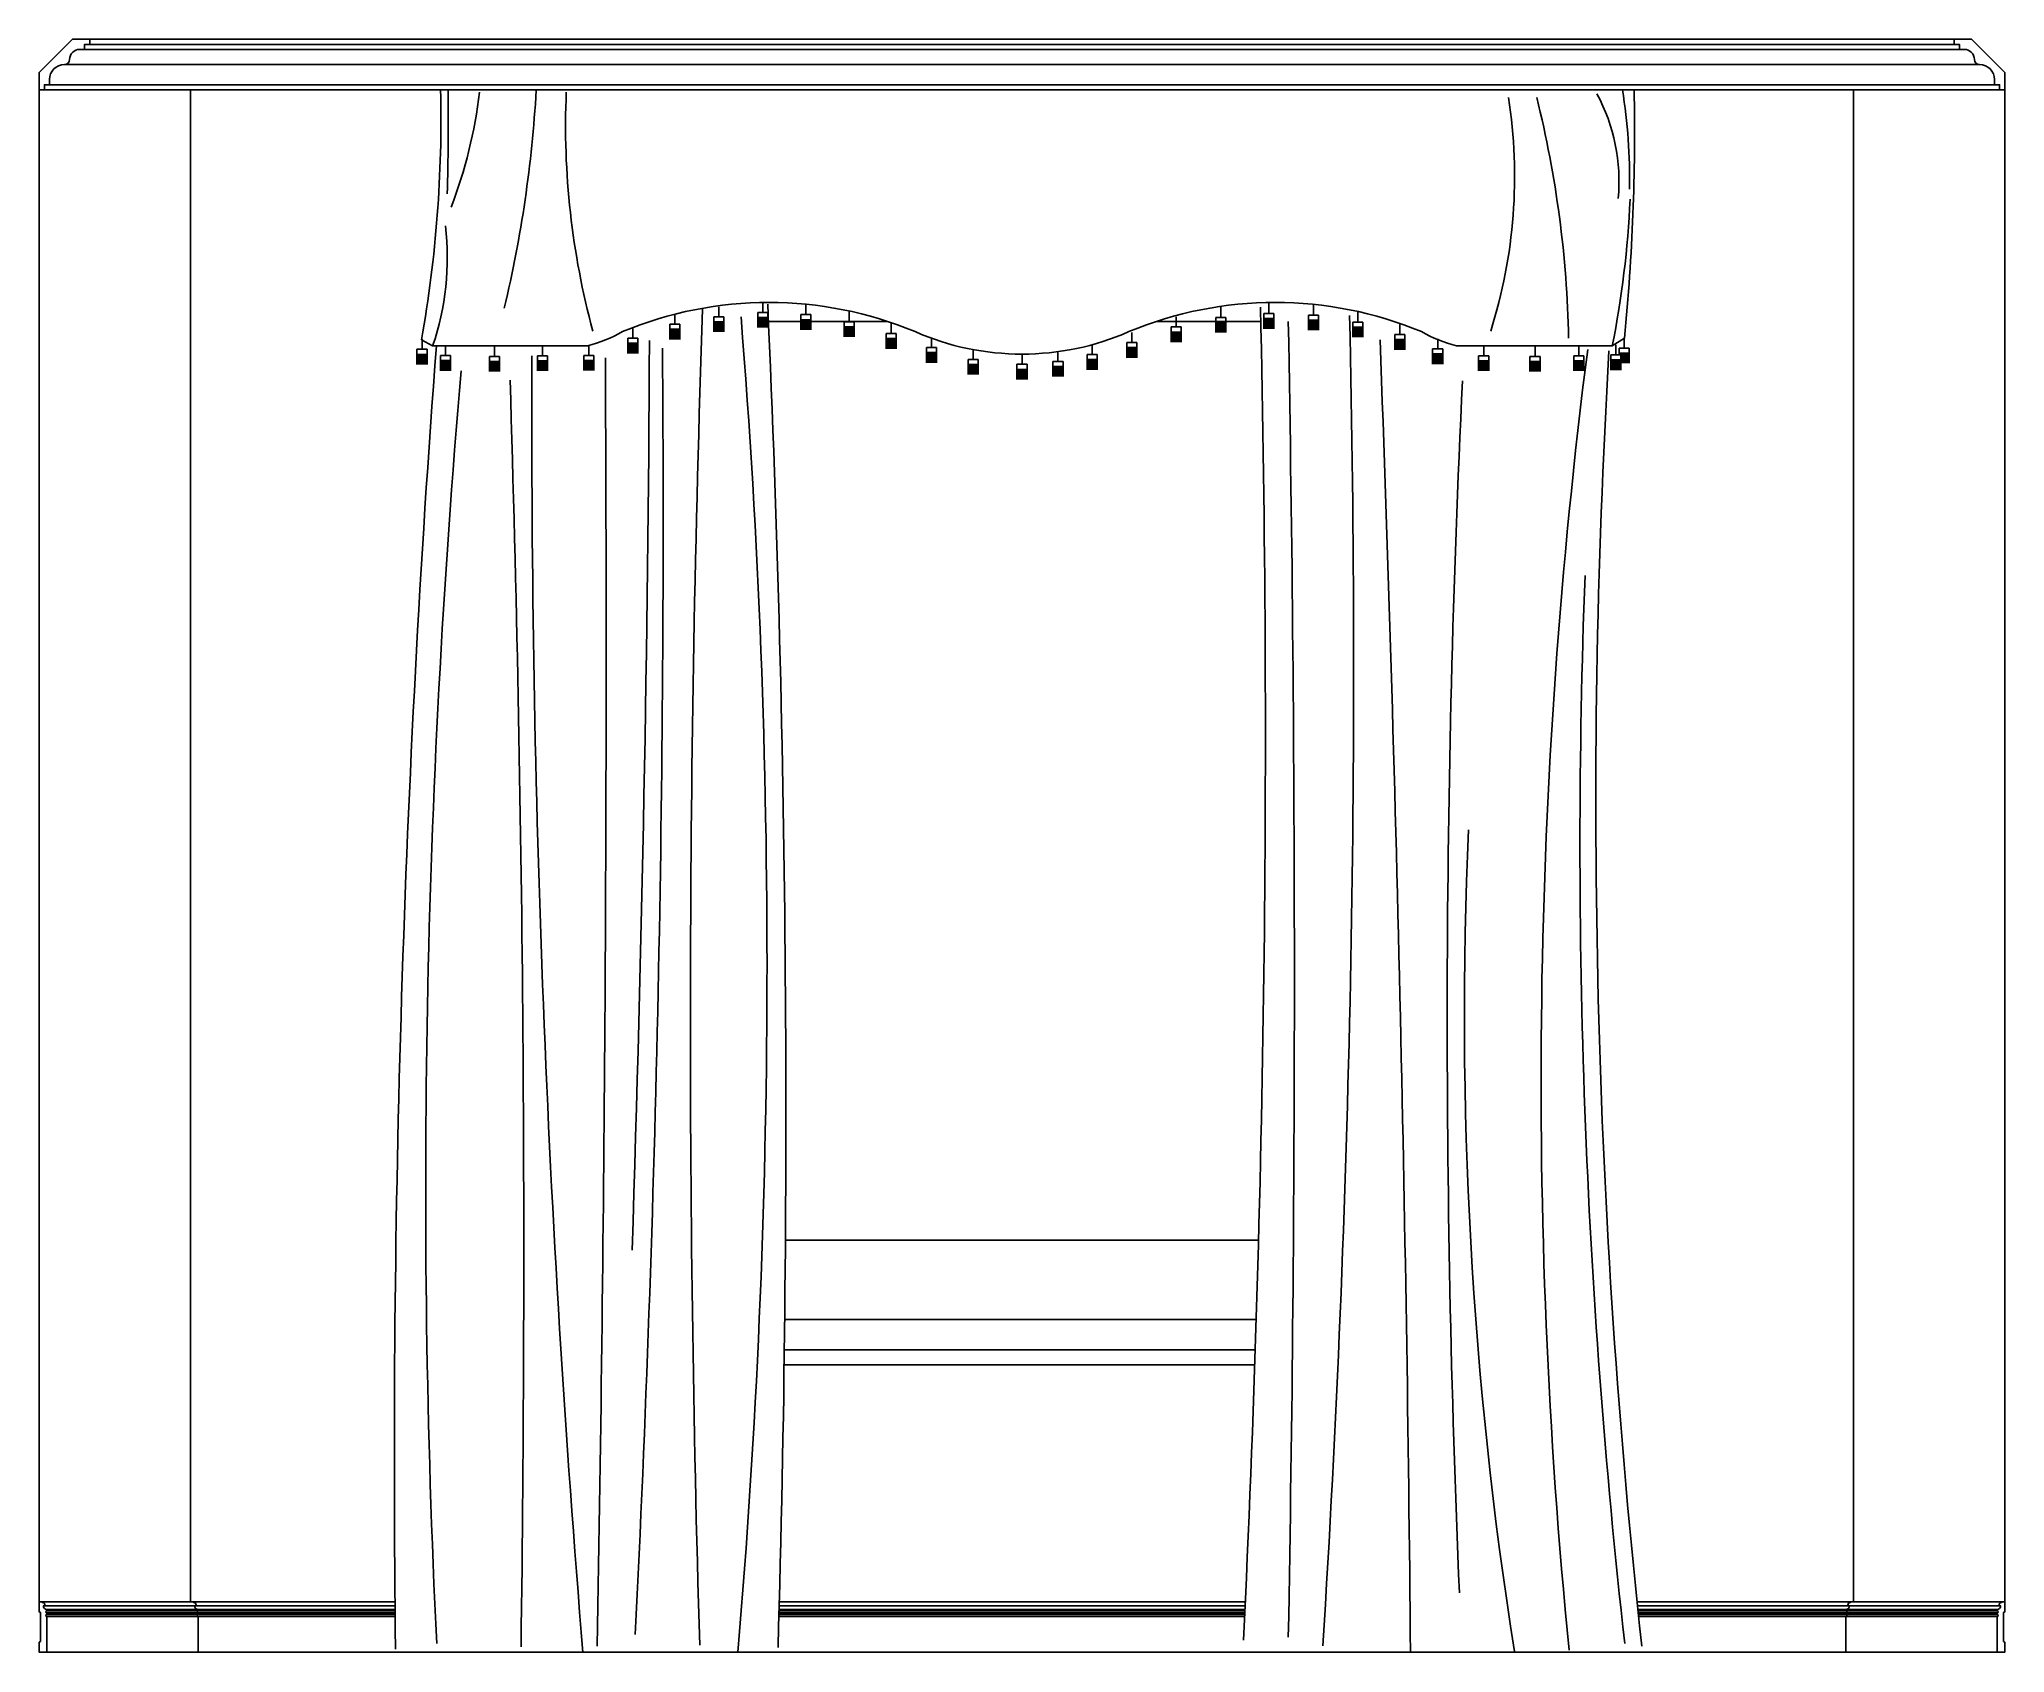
# Model space of a CAD drawing. Header units: metres. Extents: x 6105 to 10005, y 1493 to 4694.
import ezdxf

# ---------------------------------------------------------------- set-up
doc = ezdxf.new("R2010")
doc.units = ezdxf.units.M
for name, color, linetype in [('3', 3, 'Continuous'), ('4', 4, 'Continuous'), ('7', 7, 'Continuous')]:
    doc.layers.add(name, color=color, linetype=linetype)

msp = doc.modelspace()

# ---------------------------------------------------------------- hatches: boundary and pattern name
at = {"layer": '3'}
h = msp.add_hatch(dxfattribs=at)
h.set_pattern_fill('AR-RROOF', scale=500)
h.paths.add_polyline_path([(8528.78, 4133.86), (8459.42, 4133.86), (8459.42, 4132.19), (8439.42, 4132.19), (8439.42, 4133.86), (8361.19, 4133.86), (8361.19, 4123.13), (8371.19, 4123.13), (8371.19, 4113.13), (8351.19, 4113.13), (8351.19, 4123.13), (8361.19, 4123.13), (8361.19, 4133.86), (8321.56, 4133.86, 0.02), (8267.16, 4113.86, -0.04), (8194.28, 4087.9), (8194.28, 4068.32), (8204.28, 4068.32), (8204.28, 4058.32), (8184.28, 4058.32), (8184.28, 4068.32), (8194.28, 4068.32), (8194.28, 4087.9, -0.03), (8126.42, 4073.97), (8126.42, 4054.66), (8136.42, 4054.66), (8136.42, 4044.66), (8116.42, 4044.66), (8116.42, 4054.66), (8126.42, 4054.66), (8126.42, 4073.97, -0.03), (8055.02, 4069.1), (8055.02, 4049.1), (8065.02, 4049.1), (8065.02, 4039.1), (8045.02, 4039.1), (8045.02, 4049.1), (8055.02, 4049.1), (8055.02, 4069.1, -0.05), (7957.92, 4078.15), (7957.92, 4058.8), (7967.92, 4058.8), (7967.92, 4048.8), (7947.92, 4048.8), (7947.92, 4058.8), (7957.92, 4058.8), (7957.92, 4078.15, -0.04), (7875.27, 4100.83), (7875.27, 4082.27), (7885.27, 4082.27), (7885.27, 4072.27), (7865.27, 4072.27), (7865.27, 4082.27), (7875.27, 4082.27), (7875.27, 4100.83, -0.02), (7842.89, 4113.86, 0.02), (7795.27, 4131.62), (7795.27, 4110.03), (7805.27, 4110.03), (7805.27, 4100.03), (7785.27, 4100.03), (7785.27, 4110.03), (7795.27, 4110.03), (7795.27, 4131.62), (7788.48, 4133.86), (7722.3, 4133.86), (7722.3, 4123.54), (7702.3, 4123.54), (7702.3, 4133.86), (7551.99, 4133.86, -0.01), (7584.13, 2153.86), (8519.84, 2153.86, 0.01)])
h.paths.add_polyline_path([(8262.97, 4082.15), (8262.97, 4092.15), (8282.97, 4092.15), (8282.97, 4082.15)])

# ---------------------------------------------------------------- linework, layer by layer
for p, q in [((9905.02, 4683.86), (6195.02, 4683.86)), ((9955.02, 4643.86), (6155.02, 4643.86)), ((9915.02, 4673.89), (6195.02, 4673.89)), ((9985.02, 4603.86), (6125.02, 4603.86)), ((7366.08, 4148.48), (7366.08, 4128.48)), ((7443.4, 4143.38), (7443.4, 4133.38)), ((7443.4, 4143.38), (7463.4, 4143.38)), ((7453.4, 4163.38), (7453.4, 4143.38)), ((7463.4, 4143.38), (7463.4, 4133.38)), ((7530.72, 4151.89), (7550.72, 4151.89)), ((7530.72, 4151.89), (7530.72, 4141.89)), ((7530.72, 4141.89), (7550.72, 4141.89)), ((7530.72, 4141.89), (7530.72, 4121.92)), ((7533.33, 4141.89), (7533.33, 4121.92)), ((7534.6, 4141.89), (7534.6, 4121.92)), ((7536.24, 4141.89), (7536.24, 4121.92)), ((7537.63, 4141.89), (7537.63, 4121.92)), ((7539.09, 4141.89), (7539.09, 4121.92)), ((7540, 4141.89), (7540, 4121.92)), ((7540.72, 4171.89), (7540.72, 4151.89)), ((7542, 4141.89), (7542, 4121.92)), ((7543.51, 4141.89), (7543.51, 4121.92)), ((7544.72, 4141.89), (7544.72, 4121.92)), ((7545.94, 4141.89), (7545.94, 4121.92)), ((7547.82, 4141.89), (7547.82, 4121.92)), ((7549.51, 4141.89), (7549.51, 4121.92)), ((7550.72, 4151.89), (7550.72, 4141.89)), ((7550.72, 4141.89), (7550.72, 4121.92)), ((7615.92, 4147.64), (7615.92, 4137.64)), ((7615.92, 4147.64), (7635.92, 4147.64)), ((7615.92, 4137.64), (7615.92, 4117.66)), ((7615.92, 4137.64), (7635.92, 4137.64)), ((7618.52, 4137.64), (7618.52, 4117.66)), ((7619.8, 4137.64), (7619.8, 4117.66)), ((7621.43, 4137.64), (7621.43, 4117.66)), ((7622.83, 4137.64), (7622.83, 4117.66)), ((7624.28, 4137.64), (7624.28, 4117.66)), ((7625.19, 4137.64), (7625.19, 4117.66)), ((7625.92, 4167.64), (7625.92, 4147.64)), ((7627.19, 4137.64), (7627.19, 4117.66)), ((7628.71, 4137.64), (7628.71, 4117.66)), ((7629.92, 4137.64), (7629.92, 4117.66)), ((7631.13, 4137.64), (7631.13, 4117.66)), ((7633.01, 4137.64), (7633.01, 4117.66)), ((7634.71, 4137.64), (7634.71, 4117.66)), ((7635.92, 4147.64), (7635.92, 4137.64)), ((7635.92, 4137.64), (7635.92, 4117.66)), ((7712.3, 4153.54), (7712.3, 4133.54)), ((8361.19, 4143.13), (8361.19, 4123.13)), ((8439.42, 4142.19), (8439.42, 4132.19)), ((8439.42, 4142.19), (8459.42, 4142.19)), ((8449.42, 4162.19), (8449.42, 4142.19)), ((8459.42, 4142.19), (8459.42, 4132.19)), ((8534.91, 4149.72), (8554.91, 4149.72)), ((8534.91, 4149.72), (8534.91, 4139.72)), ((8534.91, 4139.72), (8554.91, 4139.72)), ((8534.91, 4139.72), (8534.91, 4119.74)), ((8537.51, 4139.72), (8537.51, 4119.74)), ((8538.79, 4139.72), (8538.79, 4119.74)), ((8540.42, 4139.72), (8540.42, 4119.74)), ((8541.82, 4139.72), (8541.82, 4119.74)), ((8543.27, 4139.72), (8543.27, 4119.74)), ((8544.18, 4139.72), (8544.18, 4119.74)), ((8544.91, 4169.72), (8544.91, 4149.72)), ((8546.18, 4139.72), (8546.18, 4119.74)), ((8547.7, 4139.72), (8547.7, 4119.74)), ((8548.91, 4139.72), (8548.91, 4119.74)), ((8550.12, 4139.72), (8550.12, 4119.74)), ((8552, 4139.72), (8552, 4119.74)), ((8553.7, 4139.72), (8553.7, 4119.74)), ((8554.91, 4149.72), (8554.91, 4139.72)), ((8554.91, 4139.72), (8554.91, 4119.74)), ((8623.27, 4146.61), (8643.27, 4146.61)), ((8623.27, 4146.61), (8623.27, 4136.61)), ((8623.27, 4136.61), (8643.27, 4136.61)), ((8623.27, 4136.61), (8623.27, 4116.64)), ((8625.88, 4136.61), (8625.88, 4116.64)), ((8627.15, 4136.61), (8627.15, 4116.64)), ((8628.78, 4136.61), (8628.78, 4116.64)), ((8630.18, 4136.61), (8630.18, 4116.64)), ((8631.63, 4136.61), (8631.63, 4116.64)), ((8632.54, 4136.61), (8632.54, 4116.64)), ((8633.27, 4166.61), (8633.27, 4146.61)), ((8634.54, 4136.61), (8634.54, 4116.64)), ((8636.06, 4136.61), (8636.06, 4116.64)), ((8637.27, 4136.61), (8637.27, 4116.64)), ((8638.48, 4136.61), (8638.48, 4116.64)), ((8640.36, 4136.61), (8640.36, 4116.64)), ((8642.06, 4136.61), (8642.06, 4116.64)), ((8643.27, 4146.61), (8643.27, 4136.61)), ((8643.27, 4136.61), (8643.27, 4116.64)), ((8721.63, 4152.93), (8721.63, 4132.93)), ((6864.42, 4098.81), (6864.42, 4078.81)), ((7273.01, 4100.81), (7273.01, 4090.81)), ((7273.01, 4100.81), (7293.01, 4100.81)), ((7283.01, 4120.81), (7283.01, 4100.81)), ((7293.01, 4100.81), (7293.01, 4090.81)), ((7356.08, 4128.48), (7376.08, 4128.48)), ((7356.08, 4128.48), (7356.08, 4118.48)), ((7356.08, 4118.48), (7376.08, 4118.48)), ((7356.08, 4118.48), (7356.08, 4098.51)), ((7358.68, 4118.48), (7358.68, 4098.51)), ((7359.95, 4118.48), (7359.95, 4098.51)), ((7361.59, 4118.48), (7361.59, 4098.51)), ((7362.98, 4118.48), (7362.98, 4098.51)), ((7364.44, 4118.48), (7364.44, 4098.51)), ((7365.35, 4118.48), (7365.35, 4098.51)), ((7367.35, 4118.48), (7367.35, 4098.51)), ((7368.86, 4118.48), (7368.86, 4098.51)), ((7370.08, 4118.48), (7370.08, 4098.51)), ((7371.29, 4118.48), (7371.29, 4098.51)), ((7373.17, 4118.48), (7373.17, 4098.51)), ((7374.86, 4118.48), (7374.86, 4098.51)), ((7376.08, 4128.48), (7376.08, 4118.48)), ((7376.08, 4118.48), (7376.08, 4098.51)), ((7443.4, 4133.38), (7443.4, 4113.4)), ((7443.4, 4133.38), (7463.4, 4133.38)), ((7446.01, 4133.38), (7446.01, 4113.4)), ((7447.28, 4133.38), (7447.28, 4113.4)), ((7448.91, 4133.38), (7448.91, 4113.4)), ((7450.31, 4133.38), (7450.31, 4113.4)), ((7451.76, 4133.38), (7451.76, 4113.4)), ((7452.67, 4133.38), (7452.67, 4113.4)), ((7454.67, 4133.38), (7454.67, 4113.4)), ((7456.19, 4133.38), (7456.19, 4113.4)), ((7457.4, 4133.38), (7457.4, 4113.4)), ((7458.61, 4133.38), (7458.61, 4113.4)), ((7460.49, 4133.38), (7460.49, 4113.4)), ((7462.19, 4133.38), (7462.19, 4113.4)), ((7463.4, 4133.38), (7463.4, 4113.4)), ((7702.3, 4133.54), (7722.3, 4133.54)), ((7702.3, 4133.54), (7702.3, 4123.54)), ((7702.3, 4123.54), (7722.3, 4123.54)), ((7702.3, 4123.54), (7702.3, 4103.56)), ((7704.91, 4123.54), (7704.91, 4103.56)), ((7706.18, 4123.54), (7706.18, 4103.56)), ((7707.82, 4123.54), (7707.82, 4103.56)), ((7709.21, 4123.54), (7709.21, 4103.56)), ((7710.67, 4123.54), (7710.67, 4103.56)), ((7711.57, 4123.54), (7711.57, 4103.56)), ((7713.57, 4123.54), (7713.57, 4103.56)), ((7715.09, 4123.54), (7715.09, 4103.56)), ((7716.3, 4123.54), (7716.3, 4103.56)), ((7717.51, 4123.54), (7717.51, 4103.56)), ((7719.39, 4123.54), (7719.39, 4103.56)), ((7721.09, 4123.54), (7721.09, 4103.56)), ((7722.3, 4133.54), (7722.3, 4123.54)), ((7722.3, 4123.54), (7722.3, 4103.56)), ((7785.27, 4110.03), (7785.27, 4100.03)), ((7785.27, 4110.03), (7805.27, 4110.03)), ((7785.27, 4100.03), (7785.27, 4080.06)), ((7785.27, 4100.03), (7805.27, 4100.03)), ((7787.87, 4100.03), (7787.87, 4080.06)), ((7789.14, 4100.03), (7789.14, 4080.06)), ((7790.78, 4100.03), (7790.78, 4080.06)), ((7792.17, 4100.03), (7792.17, 4080.06)), ((7793.63, 4100.03), (7793.63, 4080.06)), ((7794.54, 4100.03), (7794.54, 4080.06)), ((7795.27, 4130.03), (7795.27, 4110.03)), ((7796.54, 4100.03), (7796.54, 4080.06)), ((7798.05, 4100.03), (7798.05, 4080.06)), ((7799.27, 4100.03), (7799.27, 4080.06)), ((7800.48, 4100.03), (7800.48, 4080.06)), ((7802.36, 4100.03), (7802.36, 4080.06)), ((7804.05, 4100.03), (7804.05, 4080.06)), ((7805.27, 4110.03), (7805.27, 4100.03)), ((7805.27, 4100.03), (7805.27, 4080.06)), ((7875.27, 4102.27), (7875.27, 4082.27)), ((8272.97, 4112.15), (8272.97, 4092.15)), ((8351.19, 4123.13), (8351.19, 4113.13)), ((8351.19, 4123.13), (8371.19, 4123.13)), ((8351.19, 4113.13), (8351.19, 4093.15)), ((8351.19, 4113.13), (8371.19, 4113.13)), ((8353.8, 4113.13), (8353.8, 4093.15)), ((8355.07, 4113.13), (8355.07, 4093.15)), ((8356.71, 4113.13), (8356.71, 4093.15)), ((8358.1, 4113.13), (8358.1, 4093.15)), ((8359.56, 4113.13), (8359.56, 4093.15)), ((8360.47, 4113.13), (8360.47, 4093.15)), ((8362.47, 4113.13), (8362.47, 4093.15)), ((8363.98, 4113.13), (8363.98, 4093.15)), ((8365.19, 4113.13), (8365.19, 4093.15)), ((8366.41, 4113.13), (8366.41, 4093.15)), ((8368.29, 4113.13), (8368.29, 4093.15)), ((8369.98, 4113.13), (8369.98, 4093.15)), ((8371.19, 4123.13), (8371.19, 4113.13)), ((8371.19, 4113.13), (8371.19, 4093.15)), ((8439.42, 4132.19), (8439.42, 4112.21)), ((8439.42, 4132.19), (8459.42, 4132.19)), ((8442.03, 4132.19), (8442.03, 4112.21)), ((8443.3, 4132.19), (8443.3, 4112.21)), ((8444.94, 4132.19), (8444.94, 4112.21)), ((8446.33, 4132.19), (8446.33, 4112.21)), ((8447.79, 4132.19), (8447.79, 4112.21)), ((8448.69, 4132.19), (8448.69, 4112.21)), ((8450.69, 4132.19), (8450.69, 4112.21)), ((8452.21, 4132.19), (8452.21, 4112.21)), ((8453.42, 4132.19), (8453.42, 4112.21)), ((8454.63, 4132.19), (8454.63, 4112.21)), ((8456.51, 4132.19), (8456.51, 4112.21)), ((8458.21, 4132.19), (8458.21, 4112.21)), ((8459.42, 4132.19), (8459.42, 4112.21)), ((8711.63, 4132.93), (8711.63, 4122.93)), ((8711.63, 4132.93), (8731.63, 4132.93)), ((8711.63, 4122.93), (8711.63, 4102.96)), ((8711.63, 4122.93), (8731.63, 4122.93)), ((8714.24, 4122.93), (8714.24, 4102.96)), ((8715.51, 4122.93), (8715.51, 4102.96)), ((8717.15, 4122.93), (8717.15, 4102.96)), ((8718.54, 4122.93), (8718.54, 4102.96)), ((8719.99, 4122.93), (8719.99, 4102.96)), ((8720.9, 4122.93), (8720.9, 4102.96)), ((8722.9, 4122.93), (8722.9, 4102.96)), ((8724.42, 4122.93), (8724.42, 4102.96)), ((8725.63, 4122.93), (8725.63, 4102.96)), ((8726.84, 4122.93), (8726.84, 4102.96)), ((8728.72, 4122.93), (8728.72, 4102.96)), ((8730.42, 4122.93), (8730.42, 4102.96)), ((8731.63, 4132.93), (8731.63, 4122.93)), ((8731.63, 4122.93), (8731.63, 4102.96)), ((8795.01, 4108.06), (8815.01, 4108.06)), ((8795.01, 4108.06), (8795.01, 4098.06)), ((8795.01, 4098.06), (8815.01, 4098.06)), ((8795.01, 4098.06), (8795.01, 4078.08)), ((8797.62, 4098.06), (8797.62, 4078.08)), ((8798.89, 4098.06), (8798.89, 4078.08)), ((8800.53, 4098.06), (8800.53, 4078.08)), ((8801.92, 4098.06), (8801.92, 4078.08)), ((8803.38, 4098.06), (8803.38, 4078.08)), ((8804.29, 4098.06), (8804.29, 4078.08)), ((8805.01, 4128.06), (8805.01, 4108.06)), ((8806.29, 4098.06), (8806.29, 4078.08)), ((8807.8, 4098.06), (8807.8, 4078.08)), ((8809.01, 4098.06), (8809.01, 4078.08)), ((8810.23, 4098.06), (8810.23, 4078.08)), ((8812.11, 4098.06), (8812.11, 4078.08)), ((8813.8, 4098.06), (8813.8, 4078.08)), ((8815.01, 4108.06), (8815.01, 4098.06)), ((8815.01, 4098.06), (8815.01, 4078.08)), ((8879.87, 4099.63), (8879.87, 4079.63)), ((9250.11, 4101.06), (9250.11, 4081.06)), ((6854.42, 4078.81), (6854.42, 4068.81)), ((6854.42, 4078.81), (6874.42, 4078.81)), ((6854.42, 4068.81), (6854.42, 4048.83)), ((6854.42, 4068.81), (6874.42, 4068.81)), ((6857.03, 4068.81), (6857.03, 4048.83)), ((6858.3, 4068.81), (6858.3, 4048.83)), ((6859.94, 4068.81), (6859.94, 4048.83)), ((6861.33, 4068.81), (6861.33, 4048.83)), ((6862.79, 4068.81), (6862.79, 4048.83)), ((6863.7, 4068.81), (6863.7, 4048.83)), ((6865.7, 4068.81), (6865.7, 4048.83)), ((6867.21, 4068.81), (6867.21, 4048.83)), ((6868.42, 4068.81), (6868.42, 4048.83)), ((6869.64, 4068.81), (6869.64, 4048.83)), ((6871.52, 4068.81), (6871.52, 4048.83)), ((6873.21, 4068.81), (6873.21, 4048.83)), ((6874.42, 4078.81), (6874.42, 4068.81)), ((6874.42, 4068.81), (6874.42, 4048.83)), ((6901.29, 4066.35), (6901.29, 4056.35)), ((6901.29, 4066.35), (6921.29, 4066.35)), ((6901.29, 4056.35), (6901.29, 4036.38)), ((6901.29, 4056.35), (6921.29, 4056.35)), ((6903.89, 4056.35), (6903.89, 4036.38)), ((6905.16, 4056.35), (6905.16, 4036.38)), ((6906.8, 4056.35), (6906.8, 4036.38)), ((6908.19, 4056.35), (6908.19, 4036.38)), ((6909.65, 4056.35), (6909.65, 4036.38)), ((6910.56, 4056.35), (6910.56, 4036.38)), ((6911.29, 4086.35), (6911.29, 4066.35)), ((6912.56, 4056.35), (6912.56, 4036.38)), ((6914.07, 4056.35), (6914.07, 4036.38)), ((6915.29, 4056.35), (6915.29, 4036.38)), ((6916.5, 4056.35), (6916.5, 4036.38)), ((6918.38, 4056.35), (6918.38, 4036.38)), ((6920.07, 4056.35), (6920.07, 4036.38)), ((6921.29, 4066.35), (6921.29, 4056.35)), ((6921.29, 4056.35), (6921.29, 4036.38)), ((6998.26, 4064.63), (7018.26, 4064.63)), ((6998.26, 4064.63), (6998.26, 4054.63)), ((7008.26, 4084.63), (7008.26, 4064.63)), ((7018.26, 4064.63), (7018.26, 4054.63)), ((7093.61, 4065.99), (7093.61, 4055.99)), ((7093.61, 4065.99), (7113.61, 4065.99)), ((7103.61, 4085.99), (7103.61, 4065.99)), ((7113.61, 4065.99), (7113.61, 4055.99)), ((7185.69, 4066.76), (7205.69, 4066.76)), ((7185.69, 4066.76), (7185.69, 4056.76)), ((7185.69, 4056.76), (7205.69, 4056.76)), ((7185.69, 4056.76), (7185.69, 4036.79)), ((7188.29, 4056.76), (7188.29, 4036.79)), ((7189.57, 4056.76), (7189.57, 4036.79)), ((7191.2, 4056.76), (7191.2, 4036.79)), ((7192.6, 4056.76), (7192.6, 4036.79)), ((7194.05, 4056.76), (7194.05, 4036.79)), ((7194.96, 4056.76), (7194.96, 4036.79)), ((7195.69, 4086.76), (7195.69, 4066.76)), ((7196.96, 4056.76), (7196.96, 4036.79)), ((7198.48, 4056.76), (7198.48, 4036.79)), ((7199.69, 4056.76), (7199.69, 4036.79)), ((7200.9, 4056.76), (7200.9, 4036.79)), ((7202.78, 4056.76), (7202.78, 4036.79)), ((7204.48, 4056.76), (7204.48, 4036.79)), ((7205.69, 4066.76), (7205.69, 4056.76)), ((7205.69, 4056.76), (7205.69, 4036.79)), ((7273.01, 4090.81), (7273.01, 4070.84)), ((7273.01, 4090.81), (7293.01, 4090.81)), ((7275.62, 4090.81), (7275.62, 4070.84)), ((7276.89, 4090.81), (7276.89, 4070.84)), ((7278.53, 4090.81), (7278.53, 4070.84)), ((7279.92, 4090.81), (7279.92, 4070.84)), ((7281.38, 4090.81), (7281.38, 4070.84)), ((7282.28, 4090.81), (7282.28, 4070.84)), ((7284.28, 4090.81), (7284.28, 4070.84)), ((7285.8, 4090.81), (7285.8, 4070.84)), ((7287.01, 4090.81), (7287.01, 4070.84)), ((7288.22, 4090.81), (7288.22, 4070.84)), ((7290.1, 4090.81), (7290.1, 4070.84)), ((7291.8, 4090.81), (7291.8, 4070.84)), ((7293.01, 4090.81), (7293.01, 4070.84)), ((7865.27, 4082.27), (7865.27, 4072.27)), ((7865.27, 4082.27), (7885.27, 4082.27)), ((7865.27, 4072.27), (7885.27, 4072.27)), ((7865.27, 4072.27), (7865.27, 4052.29)), ((7867.87, 4072.27), (7867.87, 4052.29)), ((7869.15, 4072.27), (7869.15, 4052.29)), ((7870.78, 4072.27), (7870.78, 4052.29)), ((7872.18, 4072.27), (7872.18, 4052.29)), ((7873.63, 4072.27), (7873.63, 4052.29)), ((7874.54, 4072.27), (7874.54, 4052.29)), ((7876.54, 4072.27), (7876.54, 4052.29)), ((7878.06, 4072.27), (7878.06, 4052.29)), ((7879.27, 4072.27), (7879.27, 4052.29)), ((7880.48, 4072.27), (7880.48, 4052.29)), ((7882.36, 4072.27), (7882.36, 4052.29)), ((7884.06, 4072.27), (7884.06, 4052.29)), ((7885.27, 4082.27), (7885.27, 4072.27)), ((7885.27, 4072.27), (7885.27, 4052.29)), ((7947.92, 4058.8), (7947.92, 4048.8)), ((7947.92, 4058.8), (7967.92, 4058.8)), ((7957.92, 4078.8), (7957.92, 4058.8)), ((7967.92, 4058.8), (7967.92, 4048.8)), ((8055.02, 4069.1), (8055.02, 4049.1)), ((8126.42, 4074.66), (8126.42, 4054.66)), ((8184.28, 4068.32), (8204.28, 4068.32)), ((8184.28, 4068.32), (8184.28, 4058.32)), ((8184.28, 4058.32), (8204.28, 4058.32)), ((8184.28, 4058.32), (8184.28, 4038.35)), ((8186.88, 4058.32), (8186.88, 4038.35)), ((8188.15, 4058.32), (8188.15, 4038.35)), ((8189.79, 4058.32), (8189.79, 4038.35)), ((8191.18, 4058.32), (8191.18, 4038.35)), ((8192.64, 4058.32), (8192.64, 4038.35)), ((8193.55, 4058.32), (8193.55, 4038.35)), ((8194.28, 4088.32), (8194.28, 4068.32)), ((8195.55, 4058.32), (8195.55, 4038.35)), ((8197.06, 4058.32), (8197.06, 4038.35)), ((8198.28, 4058.32), (8198.28, 4038.35)), ((8199.49, 4058.32), (8199.49, 4038.35)), ((8201.37, 4058.32), (8201.37, 4038.35)), ((8203.06, 4058.32), (8203.06, 4038.35)), ((8204.28, 4068.32), (8204.28, 4058.32)), ((8204.28, 4058.32), (8204.28, 4038.35)), ((8262.97, 4092.15), (8262.97, 4082.15)), ((8262.97, 4092.15), (8282.97, 4092.15)), ((8262.97, 4082.15), (8262.97, 4062.18)), ((8262.97, 4082.15), (8282.97, 4082.15)), ((8265.57, 4082.15), (8265.57, 4062.18)), ((8266.84, 4082.15), (8266.84, 4062.18)), ((8268.48, 4082.15), (8268.48, 4062.18)), ((8269.87, 4082.15), (8269.87, 4062.18)), ((8271.33, 4082.15), (8271.33, 4062.18)), ((8272.24, 4082.15), (8272.24, 4062.18)), ((8274.24, 4082.15), (8274.24, 4062.18)), ((8275.75, 4082.15), (8275.75, 4062.18)), ((8276.97, 4082.15), (8276.97, 4062.18)), ((8278.18, 4082.15), (8278.18, 4062.18)), ((8280.06, 4082.15), (8280.06, 4062.18)), ((8281.75, 4082.15), (8281.75, 4062.18)), ((8282.97, 4092.15), (8282.97, 4082.15)), ((8282.97, 4082.15), (8282.97, 4062.18)), ((8869.87, 4079.63), (8869.87, 4069.63)), ((8869.87, 4079.63), (8889.87, 4079.63)), ((8869.87, 4069.63), (8869.87, 4049.66)), ((8869.87, 4069.63), (8889.87, 4069.63)), ((8872.48, 4069.63), (8872.48, 4049.66)), ((8873.75, 4069.63), (8873.75, 4049.66)), ((8875.39, 4069.63), (8875.39, 4049.66)), ((8876.78, 4069.63), (8876.78, 4049.66)), ((8878.24, 4069.63), (8878.24, 4049.66)), ((8879.15, 4069.63), (8879.15, 4049.66)), ((8881.15, 4069.63), (8881.15, 4049.66)), ((8882.66, 4069.63), (8882.66, 4049.66)), ((8883.87, 4069.63), (8883.87, 4049.66)), ((8885.09, 4069.63), (8885.09, 4049.66)), ((8886.96, 4069.63), (8886.96, 4049.66)), ((8888.66, 4069.63), (8888.66, 4049.66)), ((8889.87, 4079.63), (8889.87, 4069.63)), ((8889.87, 4069.63), (8889.87, 4049.66)), ((8961.2, 4066.17), (8981.2, 4066.17)), ((8961.2, 4066.17), (8961.2, 4056.17)), ((8961.2, 4056.17), (8981.2, 4056.17)), ((8961.2, 4056.17), (8961.2, 4036.19)), ((8963.81, 4056.17), (8963.81, 4036.19)), ((8965.08, 4056.17), (8965.08, 4036.19)), ((8966.72, 4056.17), (8966.72, 4036.19)), ((8968.11, 4056.17), (8968.11, 4036.19)), ((8969.57, 4056.17), (8969.57, 4036.19)), ((8970.47, 4056.17), (8970.47, 4036.19)), ((8971.2, 4086.17), (8971.2, 4066.17)), ((8972.47, 4056.17), (8972.47, 4036.19)), ((8973.99, 4056.17), (8973.99, 4036.19)), ((8975.2, 4056.17), (8975.2, 4036.19)), ((8976.41, 4056.17), (8976.41, 4036.19)), ((8978.29, 4056.17), (8978.29, 4036.19)), ((8979.99, 4056.17), (8979.99, 4036.19)), ((8981.2, 4066.17), (8981.2, 4056.17)), ((8981.2, 4056.17), (8981.2, 4036.19)), ((9063.01, 4064.67), (9063.01, 4054.67)), ((9063.01, 4064.67), (9083.01, 4064.67)), ((9073.01, 4084.67), (9073.01, 4064.67)), ((9083.01, 4064.67), (9083.01, 4054.67)), ((9149.85, 4066.17), (9169.85, 4066.17)), ((9149.85, 4066.17), (9149.85, 4056.17)), ((9149.85, 4056.17), (9169.85, 4056.17)), ((9149.85, 4056.17), (9149.85, 4036.19)), ((9152.45, 4056.17), (9152.45, 4036.19)), ((9153.73, 4056.17), (9153.73, 4036.19)), ((9155.36, 4056.17), (9155.36, 4036.19)), ((9156.76, 4056.17), (9156.76, 4036.19)), ((9158.21, 4056.17), (9158.21, 4036.19)), ((9159.12, 4056.17), (9159.12, 4036.19)), ((9159.85, 4086.17), (9159.85, 4066.17)), ((9161.12, 4056.17), (9161.12, 4036.19)), ((9162.64, 4056.17), (9162.64, 4036.19)), ((9163.85, 4056.17), (9163.85, 4036.19)), ((9165.06, 4056.17), (9165.06, 4036.19)), ((9166.94, 4056.17), (9166.94, 4036.19)), ((9168.64, 4056.17), (9168.64, 4036.19)), ((9169.85, 4066.17), (9169.85, 4056.17)), ((9169.85, 4056.17), (9169.85, 4036.19)), ((9223.21, 4067.66), (9243.21, 4067.66)), ((9223.21, 4067.66), (9223.21, 4057.66)), ((9223.21, 4057.66), (9243.21, 4057.66)), ((9223.21, 4057.66), (9223.21, 4037.69)), ((9225.82, 4057.66), (9225.82, 4037.69)), ((9227.09, 4057.66), (9227.09, 4037.69)), ((9228.72, 4057.66), (9228.72, 4037.69)), ((9230.12, 4057.66), (9230.12, 4037.69)), ((9231.57, 4057.66), (9231.57, 4037.69)), ((9232.48, 4057.66), (9232.48, 4037.69)), ((9233.21, 4087.66), (9233.21, 4067.66)), ((9234.48, 4057.66), (9234.48, 4037.69)), ((9236, 4057.66), (9236, 4037.69)), ((9237.21, 4057.66), (9237.21, 4037.69)), ((9238.42, 4057.66), (9238.42, 4037.69)), ((9240.11, 4081.06), (9240.11, 4071.06)), ((9240.11, 4081.06), (9260.11, 4081.06)), ((9240.11, 4071.06), (9260.11, 4071.06)), ((9240.11, 4071.06), (9240.11, 4067.66)), ((9240.3, 4057.66), (9240.3, 4037.69)), ((9242, 4057.66), (9242, 4037.69)), ((9242.72, 4071.06), (9242.72, 4067.66)), ((9243.21, 4067.66), (9243.21, 4057.66)), ((9243.21, 4057.66), (9243.21, 4037.69)), ((9243.99, 4071.06), (9243.99, 4051.08)), ((9245.63, 4071.06), (9245.63, 4051.08)), ((9247.02, 4071.06), (9247.02, 4051.08)), ((9248.48, 4071.06), (9248.48, 4051.08)), ((9249.39, 4071.06), (9249.39, 4051.08)), ((9251.39, 4071.06), (9251.39, 4051.08)), ((9252.9, 4071.06), (9252.9, 4051.08)), ((9254.11, 4071.06), (9254.11, 4051.08)), ((9255.33, 4071.06), (9255.33, 4051.08)), ((9257.21, 4071.06), (9257.21, 4051.08)), ((9258.9, 4071.06), (9258.9, 4051.08)), ((9260.11, 4081.06), (9260.11, 4071.06)), ((9260.11, 4071.06), (9260.11, 4051.08)), ((6998.26, 4054.63), (7018.26, 4054.63)), ((6998.26, 4054.63), (6998.26, 4034.66)), ((7000.87, 4054.63), (7000.87, 4034.66)), ((7002.14, 4054.63), (7002.14, 4034.66)), ((7003.78, 4054.63), (7003.78, 4034.66)), ((7005.17, 4054.63), (7005.17, 4034.66)), ((7006.62, 4054.63), (7006.62, 4034.66)), ((7007.53, 4054.63), (7007.53, 4034.66)), ((7009.53, 4054.63), (7009.53, 4034.66)), ((7011.05, 4054.63), (7011.05, 4034.66)), ((7012.26, 4054.63), (7012.26, 4034.66)), ((7013.47, 4054.63), (7013.47, 4034.66)), ((7015.35, 4054.63), (7015.35, 4034.66)), ((7017.05, 4054.63), (7017.05, 4034.66)), ((7018.26, 4054.63), (7018.26, 4034.66)), ((7093.61, 4055.99), (7093.61, 4036.02)), ((7093.61, 4055.99), (7113.61, 4055.99)), ((7096.21, 4055.99), (7096.21, 4036.02)), ((7097.48, 4055.99), (7097.48, 4036.02)), ((7099.12, 4055.99), (7099.12, 4036.02)), ((7100.51, 4055.99), (7100.51, 4036.02)), ((7101.97, 4055.99), (7101.97, 4036.02)), ((7102.88, 4055.99), (7102.88, 4036.02)), ((7104.88, 4055.99), (7104.88, 4036.02)), ((7106.39, 4055.99), (7106.39, 4036.02)), ((7107.61, 4055.99), (7107.61, 4036.02)), ((7108.82, 4055.99), (7108.82, 4036.02)), ((7110.7, 4055.99), (7110.7, 4036.02)), ((7112.39, 4055.99), (7112.39, 4036.02)), ((7113.61, 4055.99), (7113.61, 4036.02)), ((7947.92, 4048.8), (7947.92, 4028.82)), ((7947.92, 4048.8), (7967.92, 4048.8)), ((7950.52, 4048.8), (7950.52, 4028.82)), ((7951.8, 4048.8), (7951.8, 4028.82)), ((7953.43, 4048.8), (7953.43, 4028.82)), ((7954.83, 4048.8), (7954.83, 4028.82)), ((7956.28, 4048.8), (7956.28, 4028.82)), ((7957.19, 4048.8), (7957.19, 4028.82)), ((7959.19, 4048.8), (7959.19, 4028.82)), ((7960.71, 4048.8), (7960.71, 4028.82)), ((7961.92, 4048.8), (7961.92, 4028.82)), ((7963.13, 4048.8), (7963.13, 4028.82)), ((7965.01, 4048.8), (7965.01, 4028.82)), ((7966.71, 4048.8), (7966.71, 4028.82)), ((7967.92, 4048.8), (7967.92, 4028.82)), ((8045.02, 4049.1), (8045.02, 4039.1)), ((8045.02, 4049.1), (8065.02, 4049.1)), ((8045.02, 4039.1), (8045.02, 4019.12)), ((8045.02, 4039.1), (8065.02, 4039.1)), ((8047.63, 4039.1), (8047.63, 4019.12)), ((8048.9, 4039.1), (8048.9, 4019.12)), ((8050.54, 4039.1), (8050.54, 4019.12)), ((8051.93, 4039.1), (8051.93, 4019.12)), ((8053.39, 4039.1), (8053.39, 4019.12)), ((8054.3, 4039.1), (8054.3, 4019.12)), ((8056.3, 4039.1), (8056.3, 4019.12)), ((8057.81, 4039.1), (8057.81, 4019.12)), ((8059.02, 4039.1), (8059.02, 4019.12)), ((8060.24, 4039.1), (8060.24, 4019.12)), ((8062.12, 4039.1), (8062.12, 4019.12)), ((8063.81, 4039.1), (8063.81, 4019.12)), ((8065.02, 4049.1), (8065.02, 4039.1)), ((8065.02, 4039.1), (8065.02, 4019.12)), ((8116.42, 4054.66), (8116.42, 4044.66)), ((8116.42, 4054.66), (8136.42, 4054.66)), ((8116.42, 4044.66), (8116.42, 4024.69)), ((8116.42, 4044.66), (8136.42, 4044.66)), ((8119.03, 4044.66), (8119.03, 4024.69)), ((8120.3, 4044.66), (8120.3, 4024.69)), ((8121.94, 4044.66), (8121.94, 4024.69)), ((8123.33, 4044.66), (8123.33, 4024.69)), ((8124.79, 4044.66), (8124.79, 4024.69)), ((8125.69, 4044.66), (8125.69, 4024.69)), ((8127.69, 4044.66), (8127.69, 4024.69)), ((8129.21, 4044.66), (8129.21, 4024.69)), ((8130.42, 4044.66), (8130.42, 4024.69)), ((8131.63, 4044.66), (8131.63, 4024.69)), ((8133.51, 4044.66), (8133.51, 4024.69)), ((8135.21, 4044.66), (8135.21, 4024.69)), ((8136.42, 4054.66), (8136.42, 4044.66)), ((8136.42, 4044.66), (8136.42, 4024.69)), ((9063.01, 4054.67), (9063.01, 4034.7)), ((9063.01, 4054.67), (9083.01, 4054.67)), ((9065.62, 4054.67), (9065.62, 4034.7)), ((9066.89, 4054.67), (9066.89, 4034.7)), ((9068.53, 4054.67), (9068.53, 4034.7)), ((9069.92, 4054.67), (9069.92, 4034.7)), ((9071.37, 4054.67), (9071.37, 4034.7)), ((9072.28, 4054.67), (9072.28, 4034.7)), ((9074.28, 4054.67), (9074.28, 4034.7)), ((9075.8, 4054.67), (9075.8, 4034.7)), ((9077.01, 4054.67), (9077.01, 4034.7)), ((9078.22, 4054.67), (9078.22, 4034.7)), ((9080.1, 4054.67), (9080.1, 4034.7)), ((9081.8, 4054.67), (9081.8, 4034.7)), ((9083.01, 4054.67), (9083.01, 4034.7)), ((6113.02, 1585.86), (6810.9, 1585.86)), ((6120.02, 1578.86), (6810.97, 1578.86)), ((6120.02, 1575.86), (6811, 1575.86)), ((6120.02, 1571.86), (6811.04, 1571.86)), ((6120.02, 1568.86), (6811.07, 1568.86)), ((6120.02, 1564.86), (6811.11, 1564.86)), ((7572.68, 1564.86), (8496.69, 1564.86)), ((7572.79, 1568.86), (8496.88, 1568.86)), ((7572.87, 1571.86), (8497.02, 1571.86)), ((7572.98, 1575.86), (8497.21, 1575.86)), ((7573.06, 1578.86), (8497.35, 1578.86)), ((7573.25, 1585.86), (8497.68, 1585.86)), ((9276.34, 1585.86), (9997.02, 1585.86)), ((9277.07, 1578.86), (9990.02, 1578.86)), ((9277.39, 1575.86), (9990.02, 1575.86)), ((9277.81, 1571.86), (9990.02, 1571.86)), ((9278.12, 1568.86), (9990.02, 1568.86)), ((9278.54, 1564.86), (9990.02, 1564.86))]:
    msp.add_line(p, q, dxfattribs=at)
for centre, radius, start, end in [((1358.6, 4539.55), 5558.01, 358.43, 0.55), ((6028.13, 4702.13), 957.14, 339.11, 353.22), ((4620.09, 4733.83), 2474.96, 346.61, 356.73), ((8705.79, 4522), 1556.47, 177.53, 195.16), ((8018.19, 4421.39), 1014.31, 342.42, 8.91), ((6981.43, 4058.06), 2158.73, 1.14, 13.95), ((8875.24, 4412.38), 364.48, 354.64, 28.37), ((8158.99, 4418.52), 1101.55, 358.86, 9.16), ((7348.68, 4460.35), 1914.74, 348.71, 357.49), ((6376.34, 4259.98), 538.3, 341.08, 6.78), ((-8533.23, 2856.4), 16082.26, 355.14, 4.59), ((-28432, 2559.53), 36018.41, 358.32, 2.56), ((-28437.92, 3310.91), 36975.87, 357.22, 1.32), ((-56114.42, 4405.99), 63430.94, 358.09, 359.72), ((-61950.13, 2828.8), 70545.64, 358.94, 1.06), ((-83315.32, 656.75), 92145.1, 0.52, 2.14), ((36774.26, 3947.03), 29692, 179.77, 184.74), ((-103721.91, 3480.98), 110951.68, 358.98, 0.3), ((-36842.67, 3741.49), 44185.6, 357.13, 0.44), ((20553.98, 2625.24), 11468.93, 172.72, 185.64), ((25558.53, 2414.17), 18686.84, 175.02, 182.77), ((-48542.35, 2280.86), 55608.67, 359.2, 1.79), ((35456.13, 2746.76), 26557.36, 177.26, 182.45), ((23333.9, 3095.89), 14171.68, 177.84, 186.42), ((16991.01, 2757.1), 8058.15, 177.38, 189.01)]:
    msp.add_arc(centre, radius, start, end, dxfattribs=at)
at = {"layer": '4'}
for p, q in [((6205.02, 4693.86), (9905.02, 4693.86)), ((6105.02, 1593.86), (6105.02, 4593.86)), ((6405.02, 1593.86), (6405.02, 4593.86)), ((9705.02, 1593.86), (9705.02, 4593.86)), ((10005.02, 1593.86), (10005.02, 4593.86)), ((6120.02, 1493.86), (9990.02, 1493.86))]:
    msp.add_line(p, q, dxfattribs=at)
for points in [[(6125.02, 4613.86), (6125.02, 4603.86), (6115.02, 4603.86), (6115.02, 4593.86), (6105.02, 4593.86), (6105.02, 4628), (6170.88, 4693.86), (6205.02, 4693.86), (6205.02, 4683.86), (6195.02, 4683.86), (6195.02, 4673.86), (6185.02, 4673.86, 0.41), (6165.02, 4653.86, -0.41), (6155.02, 4643.86, 0.41)], [(9985.02, 4613.86), (9985.02, 4603.86), (9995.02, 4603.86), (9995.02, 4593.86), (10005.02, 4593.86), (10005.02, 4628), (9939.17, 4693.86), (9905.02, 4693.86), (9905.02, 4683.86), (9915.02, 4683.86), (9915.02, 4673.86), (9925.02, 4673.86, -0.41), (9945.02, 4653.86, 0.41), (9955.02, 4643.86, -0.41)], [(6107.08, 1515.22), (6107.08, 1572.99), (6105.02, 1573.86), (6105.02, 1593.86), (6111.02, 1593.86, 0.41), (6113.02, 1591.86, -1), (6113.02, 1585.86, 0.41), (6120.02, 1578.86), (6120.02, 1575.86, 1), (6120.02, 1571.86), (6120.02, 1568.86, 1), (6120.02, 1564.86), (6120.02, 1493.86), (6105.02, 1493.86), (6105.02, 1513.86)], [(10002.97, 1515.22), (10002.97, 1572.99), (10005.02, 1573.86), (10005.02, 1593.86), (9999.02, 1593.86, -0.41), (9997.02, 1591.86, 1), (9997.02, 1585.86, -0.41), (9990.02, 1578.86), (9990.02, 1575.86, -1), (9990.02, 1571.86), (9990.02, 1568.86, -1), (9990.02, 1564.86), (9990.02, 1493.86), (10005.02, 1493.86), (10005.02, 1513.86)]]:
    msp.add_lwpolyline(points, format="xyb", close=True, dxfattribs=at)
msp.add_lwpolyline([(7583.4, 2093.86), (8517.52, 2093.86)], dxfattribs=at)
for points in [[(6405.02, 1593.86), (6411.02, 1593.86, 0.41), (6413.02, 1591.86, -1), (6413.02, 1585.86, 0.41), (6420.02, 1578.86), (6420.02, 1575.86, 1), (6420.02, 1571.86), (6420.02, 1568.86, 1), (6420.02, 1564.86), (6420.02, 1493.86), (6405.02, 1493.86)], [(9705.02, 1593.86), (9699.02, 1593.86, -0.41), (9697.02, 1591.86, 1), (9697.02, 1585.86, -0.41), (9690.02, 1578.86), (9690.02, 1575.86, -1), (9690.02, 1571.86), (9690.02, 1568.86, -1), (9690.02, 1564.86), (9690.02, 1493.86), (9705.02, 1493.86)]]:
    msp.add_lwpolyline(points, format="xyb", dxfattribs=at)
at = {"layer": '7'}
for p, q in [((6115.02, 4593.86), (9995.02, 4593.86)), ((7583, 2063.86), (8516.54, 2063.86)), ((6111.02, 1593.86), (6810.82, 1593.86)), ((7573.47, 1593.86), (8498.05, 1593.86)), ((9275.51, 1593.86), (9999.02, 1593.86))]:
    msp.add_line(p, q, dxfattribs=at)
msp.add_lwpolyline([(9269.76, 4593.86, -0.03), (9250.28, 4101.08), (9226.35, 4085.43), (8917.16, 4085.43, -0.06), (8847.5, 4113.86, 0.2), (8267.16, 4113.86, -0.21), (7842.89, 4113.86, 0.2), (7262.55, 4113.86, -0.06), (7192.89, 4085.43), (6885.56, 4085.43), (6863.38, 4097.88, 0.05), (6901.26, 4593.86)], format="xyb", dxfattribs=at)
for points in [[(7788.48, 4133.86), (7551.99, 4133.86)], [(8528.75, 4133.86), (8321.56, 4133.86)], [(7584.13, 2153.86), (8519.41, 2153.86)]]:
    msp.add_lwpolyline(points, dxfattribs=at)
for centre, radius, start, end in [((48783.16, 2742.97), 41386.14, 178.04, 181.71), ((-22226.64, 3449.2), 30939.68, 356.4, 1.29), ((36297.25, 1870.62), 29487.73, 175.69, 180.72), ((24584.5, 3179.01), 15390.83, 176.66, 186.24)]:
    msp.add_arc(centre, radius, start, end, dxfattribs=at)

doc.saveas('drawing.dxf')
